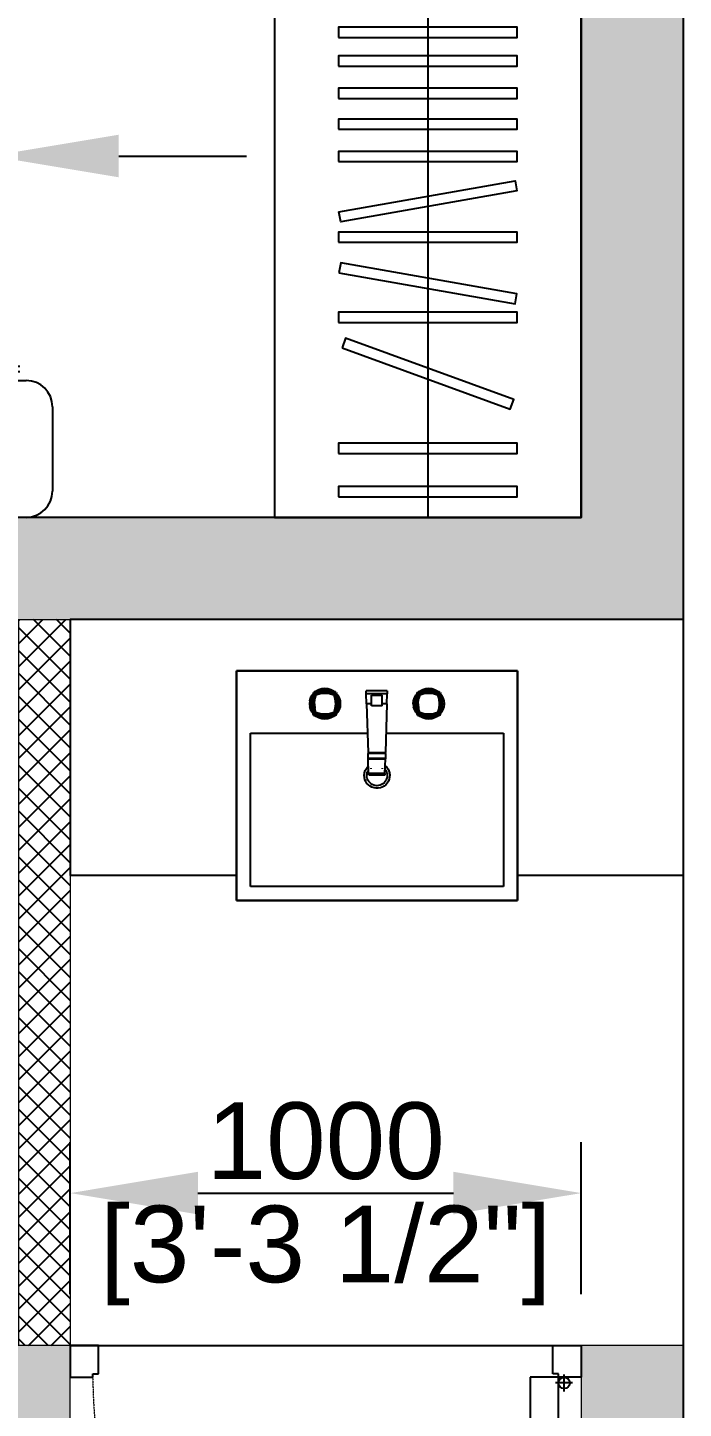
# Model space of a CAD drawing. Header units: millimetres. Extents: x 94643 to 134206, y 115494 to 180803.
# Drawn here: x 118967 to 120250, y 126954 to 129656 of the extents above; entities that cross this region are included whole.
import ezdxf
from ezdxf.enums import TextEntityAlignment as Align

# ---------------------------------------------------------------- set-up
doc = ezdxf.new("R2010")
doc.units = ezdxf.units.MM
doc.linetypes.add('3BHK  WEST_UN-2$0$DASHED', pattern=[0.75, 0.5, -0.25])
for name, color, linetype in [('A-AC', 252, 'Continuous'), ('A-Dimensions', 4, 'Continuous'), ('A-Door', 11, 'Continuous'), ('A-Door Line', 8, 'Continuous'), ('A-Fixture', 8, 'Continuous'), ('A-Furniture', 8, 'Continuous'), ('A-GBR-Wardrobe', 253, 'Continuous'), ('A-Handwash', 252, 'Continuous'), ('A-Handwash Platform', 253, 'Continuous'), ('A-Hatch', 252, 'Continuous'), ('A-Room Boundary', 44, 'Continuous')]:
    doc.layers.add(name, color=color, linetype=linetype)
doc.layers.add('A-Wall', color=240, linetype='Continuous', lineweight=35)
doc.styles.add('3BHK  WEST_UN-2$0$AMISH', font='arial.ttf')
doc.styles.add('S', font='arial.ttf', dxfattribs={"height": 150})
doc.dimstyles.new('DIMSMALL', dxfattribs={"dimtxt": 150, "dimasz": 250, "dimexe": 100, "dimexo": 100, "dimgap": 25, "dimtad": 1, "dimdec": 0, "dimzin": 0, "dimdsep": 46, "dimtxsty": 'S', "dimcen": 0, "dimdle": 100, "dimclrd": 8, "dimclre": 8, "dimclrt": 256, "dimazin": 0, "dimtfac": 1, "dimtdec": 0, "dimtix": 1, "dimtmove": 0, "dimatfit": 3, "dimldrblk": '12_DatumFilled', "dimfxl": 1, "dimtolj": 1, "dimtzin": 0, "dimlwd": -1, "dimlwe": -1, "dimarcsym": 1})

# ---------------------------------------------------------------- blocks, each defined once
blk = doc.blocks.new('*D251')
at = {"layer": 'A-Dimensions', "color": 8, "transparency": 16777216}
for p, q in [((119050.4, 127177.5), (119050.4, 127475.4)), ((120050.4, 127177.5), (120050.4, 127475.4)), ((119300.4, 127375.4), (119800.4, 127375.4))]:
    blk.add_line(p, q, dxfattribs=at)
for points in [[(119300.4, 127417.1), (119300.4, 127333.8), (119050.4, 127375.4)], [(119800.4, 127417.1), (119800.4, 127333.8), (120050.4, 127375.4)]]:
    blk.add_solid(points, dxfattribs=at)
at = {"layer": 'Defpoints', "color": 0, "transparency": 16777216}
for p in [(120050.4, 127375.4), (119050.4, 127077.5), (120050.4, 127077.5)]:
    blk.add_point(p, dxfattribs=at)
at = {"layer": 'A-Dimensions', "lineweight": 30, "transparency": 16777216, "char_height": 150, "attachment_point": 5, "style": 'S'}
for s, insert in [('\\A1;1000', (119550.4, 127477)), ('\\A1;[3\'-3 1/2"]', (119550.4, 127253.3))]:
    blk.add_mtext(s, dxfattribs=dict(at, insert=insert))
blk = doc.blocks.new('12_DatumFilled')
at = {"color": 8, "linetype": 'ByBlock'}
blk.add_solid([(0, 0.577), (-1, 0), (0, -0.577)], dxfattribs=at)
blk = doc.blocks.new('*D252')
at = {"layer": 'A-Dimensions', "color": 8, "transparency": 16777216}
for p, q in [((118045.4, 128697.7), (118045.4, 129504.9)), ((118895.4, 128697.7), (118895.4, 129504.9)), ((117795.4, 129404.9), (117545.4, 129404.9)), ((118045.4, 129404.9), (118895.4, 129404.9)), ((119145.4, 129404.9), (119395.4, 129404.9))]:
    blk.add_line(p, q, dxfattribs=at)
for points in [[(117795.4, 129446.6), (117795.4, 129363.2), (118045.4, 129404.9)], [(119145.4, 129446.6), (119145.4, 129363.2), (118895.4, 129404.9)]]:
    blk.add_solid(points, dxfattribs=at)
at = {"layer": 'Defpoints', "color": 0, "transparency": 16777216}
for p in [(118895.4, 129404.9), (118045.4, 128597.7), (118895.4, 128597.7)]:
    blk.add_point(p, dxfattribs=at)
at = {"layer": 'A-Dimensions', "lineweight": 30, "transparency": 16777216, "char_height": 150, "attachment_point": 5, "style": 'S'}
for s, insert in [('\\A1;850', (118470.4, 129506.5)), ('\\A1;[2\'-9 1/2"]', (118470.4, 129282.8))]:
    blk.add_mtext(s, dxfattribs=dict(at, insert=insert))
blk = doc.blocks.new('3BHK  WEST_UN-2$0$WALL MOUNTED SPLIT AC')
at = {"layer": 'A-AC'}
for p, q in [((18067.15, -8077.46), (18073.71, -8077.46)), ((18065.12, -8113.34), (18065.11, -8079.5)), ((18075.75, -8079.5), (18075.75, -8113.29)), ((18064.01, -8112.84, 0), (18064, -8079.99, 0)), ((18064.41, -8112.84, 0), (18064.41, -8079.99, 0)), ((18073.72, -8115.33), (18067.16, -8115.38))]:
    blk.add_line(p, q, dxfattribs=at)
at = {"layer": 'A-AC', "elevation": 0}
for points in [[(18059.86, -8080.11, 0, 0.75, 0), (18061.51, -8081.22, 0.75, 0.75, 0)], [(18058.43, -8086.05, 0, 0.75, 0), (18061.52, -8086.05, 0.75, 0.75, 0)], [(18058.44, -8089.99, 0, 0.75, 0), (18061.52, -8089.99, 0.75, 0.75, 0)], [(18058.44, -8093.93, 0, 0.75, 0), (18061.52, -8093.93, 0.75, 0.75, 0)], [(18058.44, -8097.86, 0, 0.75, 0), (18061.52, -8097.86, 0.75, 0.75, 0)], [(18058.44, -8101.8, 0, 0.75, 0), (18061.52, -8101.8, 0.75, 0.75, 0)], [(18058.44, -8105.74, 0, 0.75, 0), (18061.52, -8105.74, 0.75, 0.75, 0)], [(18059.87, -8112.95, 0, 0.75, 0), (18061.51, -8110.65, 0.75, 0.75, 0)]]:
    blk.add_lwpolyline(points, format="xyseb", dxfattribs=at)
at = {"layer": 'A-AC', "const_width": 0.3, "elevation": 0}
for points in [[(18061.51, -8081.22, 0.246742), (18063.87, -8081.49, -4.761831)], [(18061.51, -8110.65, -0.246742), (18063.87, -8110.38, 4.761831)]]:
    blk.add_lwpolyline(points, format="xyb", dxfattribs=at)
for points in [[(18061.52, -8086.05), (18063.17, -8086.05)], [(18061.52, -8089.99), (18063.17, -8089.99)], [(18061.52, -8093.93), (18063.17, -8093.93)], [(18061.52, -8097.86), (18063.17, -8097.86)], [(18061.52, -8101.8), (18063.17, -8101.8)], [(18061.52, -8105.74), (18063.17, -8105.74)]]:
    blk.add_lwpolyline(points, dxfattribs=at)
at = {"layer": 'A-AC'}
for centre, start, end in [((18067.15, -8079.5), 90.0082, 180.0082), ((18073.71, -8079.5), 0.0078, 90.0078), ((18067.16, -8113.34), 180.0082, 270.0082), ((18073.71, -8113.29), 270.0078, 0.0078)]:
    blk.add_arc(centre, 2.04, start, end, dxfattribs=at)
at = {"layer": 'A-AC', "style": '3BHK  WEST_UN-2$0$AMISH'}
blk.add_attdef('IDU', text='', height=2.4, rotation=90.0082, dxfattribs=at).set_placement((18070, -8096.33, 0), align=Align.MIDDLE_CENTER)
blk = doc.blocks.new('3.5BHK WEST-UN-6$0$kajmk')
at = {"layer": 'A-GBR-Wardrobe', "linetype": 'Continuous'}
for points in [[(100304.9, -95168.5), (100304.9, -95768.5), (102484.9, -95768.5), (102484.9, -95168.5)], [(100345.3, -95293.5), (100345.3, -95643.5), (100365.3, -95643.5), (100365.3, -95293.5)], [(100429.9, -95293.5), (100429.9, -95643.5), (100449.9, -95643.5), (100449.9, -95293.5)], [(100686.2, -95293.5), (100686.2, -95643.5), (100706.2, -95643.5), (100706.2, -95293.5)], [(100783.5, -95294.4), (100722.8, -95639.1), (100742.4, -95642.6), (100803.2, -95297.9)], [(100843.3, -95293.5), (100843.3, -95643.5), (100863.3, -95643.5), (100863.3, -95293.5)], [(100903, -95294.4), (100963.8, -95639.1), (100944.1, -95642.6), (100883.3, -95297.9)], [(101001.2, -95293.5), (101001.2, -95643.5), (101021.2, -95643.5), (101021.2, -95293.5)], [(101064.5, -95293.5), (101064.5, -95643.5), (101084.5, -95643.5), (101084.5, -95293.5)], [(101124.7, -95293.5), (101124.7, -95643.5), (101144.7, -95643.5), (101144.7, -95293.5)], [(101188.2, -95293.5), (101188.2, -95643.5), (101208.2, -95643.5), (101208.2, -95293.5)], [(101244.1, -95293.5), (101244.1, -95643.5), (101264.1, -95643.5), (101264.1, -95293.5)], [(101328.6, -95293.5), (101328.6, -95643.5), (101348.6, -95643.5), (101348.6, -95293.5)], [(101585, -95293.5), (101585, -95643.5), (101605, -95643.5), (101605, -95293.5)], [(101682.3, -95294.4), (101621.5, -95639.1), (101641.2, -95642.6), (101702, -95297.9)], [(101742.1, -95293.5), (101742.1, -95643.5), (101762.1, -95643.5), (101762.1, -95293.5)], [(101801.8, -95294.4), (101862.6, -95639.1), (101842.9, -95642.6), (101782.1, -95297.9)], [(101900, -95293.5), (101900, -95643.5), (101920, -95643.5), (101920, -95293.5)], [(102266.1, -95293.5), (102266.1, -95643.5), (102286.1, -95643.5), (102286.1, -95293.5)], [(102363.4, -95294.4), (102302.6, -95639.1), (102322.3, -95642.6), (102383.1, -95297.9)], [(102423.2, -95293.5), (102423.2, -95643.5), (102443.2, -95643.5), (102443.2, -95293.5)], [(100636.7, -95300.6), (100517, -95629.5), (100535.8, -95636.4), (100655.5, -95307.5)], [(101535.5, -95300.6), (101415.8, -95629.5), (101434.6, -95636.4), (101554.3, -95307.5)], [(102090, -95300.6), (101970.3, -95629.5), (101989.1, -95636.4), (102108.8, -95307.5)], [(102194.7, -95300.6), (102075, -95629.5), (102093.8, -95636.4), (102213.5, -95307.5)]]:
    blk.add_lwpolyline(points, close=True, dxfattribs=at)
blk.add_lwpolyline([(102484.9, -95468.5), (100304.9, -95468.5)], dxfattribs=at)
blk = doc.blocks.new('A$Ccfbdbe87')
at = {"layer": 'A-Door'}
for p, q in [((99.9, 973.1), (44.4, 973.1)), ((44.4, 973.1), (44.4, 62.5)), ((99.9, 62.5), (99.9, 973.1)), ((5.6, 895.4), (44.4, 895.4)), ((5.6, 895.4), (5.6, 806.5)), ((16.7, 806.5), (24.9, 895.4)), ((138.8, 895.4), (99.9, 895.4)), ((127.7, 806.5), (119.5, 895.4)), ((138.8, 895.4), (138.8, 806.5)), ((23.3, 878.7), (44.4, 878.7)), ((121, 878.7), (99.9, 878.7)), ((99.9, 862), (44.4, 862)), ((5.6, 806.5), (16.7, 806.5)), ((138.8, 806.5), (127.7, 806.5)), ((99.9, 173.5), (44.4, 173.5)), ((33.3, 90.2), (33.3, 56.9)), ((0, 0), (0, 62.5)), ((0, 62.5), (44.4, 62.5)), ((16.7, 73.6), (50, 73.6)), ((44.4, 62.5), (99.9, 62.5)), ((44.4, 62.5), (44.4, 55.5)), ((44.4, 55.5), (55.5, 55.5)), ((55.5, 55.5), (55.5, 0)), ((99.9, 62.5), (99.9, 62.5)), ((944.5, 55.5), (944.5, 0)), ((955.6, 55.5), (944.5, 55.5)), ((1000, 62.5), (955.6, 62.5)), ((955.6, 62.5), (955.6, 55.5)), ((1000, 0), (1000, 62.5)), ((55.5, 0), (0, 0)), ((944.5, 0), (1000, 0))]:
    blk.add_line(p, q, dxfattribs=at)
blk.add_circle((33.3, 73.6), 11.1, dxfattribs=at)
at = {"layer": 'A-Door', "linetype": '3BHK  WEST_UN-2$0$DASHED', "lineweight": 0}
blk.add_arc((41.8, 61.2), 913.8, 0.0822, 86.3506, dxfattribs=at)
blk = doc.blocks.new('A$Cf00fcc3f')
at = {"layer": 'A-Fixture'}
for p, q in [((0, 0), (0, -450)), ((550, 0), (0, 0)), ((0, -450), (0, 0)), ((0, 0), (550, 0)), ((550, -450), (550, 0)), ((550, 0), (550, -450)), ((145.9, -53), (144.2, -58.7)), ((148.7, -47.8), (145.9, -53)), ((147.8, -54.3), (150.8, -44.3)), ((150.3, -45.9), (148.7, -47.8)), ((150.3, -55.2), (152.9, -46.2)), ((151.6, -42.4), (150.8, -44.3)), ((150.8, -44.3), (152.9, -46.2)), ((151.6, -42.4), (153.6, -41.5)), ((153.7, -44.5), (151.6, -42.4)), ((155.2, -46), (152.5, -55)), ((155.2, -46), (152.5, -55)), ((153.7, -44.5), (152.9, -46.2)), ((153.6, -41.5), (163.5, -38.6)), ((155.5, -43.7), (153.6, -41.5)), ((155.5, -43.7), (153.7, -44.5)), ((156.4, -47.2), (154.1, -55.3)), ((157.1, -39.5), (155.1, -41.1)), ((164.2, -43.3), (155.2, -46)), ((155.5, -43.7), (164.5, -41)), ((164.5, -44.9), (156.4, -47.2)), ((162.3, -36.7), (157.1, -39.5)), ((167.9, -35), (162.3, -36.7)), ((163.5, -38.6), (173.8, -37.6)), ((163.5, -38.6), (164.5, -41)), ((173.8, -42.3), (164.2, -43.3)), ((173.8, -42.3), (164.2, -43.3)), ((164.5, -41), (173.8, -40.1)), ((173.8, -43.9), (164.5, -44.9)), ((173.8, -34.4), (167.9, -35)), ((179.7, -35), (173.8, -34.4)), ((179.7, -35), (173.8, -34.4)), ((173.8, -37.6), (184.1, -38.6)), ((173.8, -37.6), (173.8, -40.1)), ((173.8, -40.1), (183.2, -41)), ((183.4, -43.3), (173.8, -42.3)), ((183.1, -44.9), (173.8, -43.9)), ((185.4, -36.7), (179.7, -35)), ((185.4, -36.7), (179.7, -35)), ((191.2, -47.2), (183.1, -44.9)), ((184.1, -38.6), (183.2, -41)), ((183.2, -41), (192.2, -43.7)), ((183.4, -43.3), (192.4, -46)), ((192.4, -46), (183.4, -43.3)), ((184.1, -38.6), (194.1, -41.5)), ((190.6, -39.5), (185.4, -36.7)), ((190.6, -39.5), (185.4, -36.7)), ((192.5, -41.1), (190.6, -39.5)), ((192.5, -41.1), (190.6, -39.5)), ((191.2, -47.2), (193.5, -55.3)), ((192.2, -43.7), (194.1, -41.5)), ((192.2, -43.7), (193.9, -44.5)), ((192.4, -46), (195.1, -55)), ((193.9, -44.5), (196, -42.4)), ((193.9, -44.5), (194.7, -46.2)), ((194.1, -41.5), (196, -42.4)), ((196.9, -44.3), (194.7, -46.2)), ((194.7, -46.2), (197.4, -55.2)), ((196, -42.4), (196.9, -44.3)), ((196.9, -44.3), (199.8, -54.3)), ((198.9, -47.8), (197.3, -45.9)), ((198.9, -47.8), (197.3, -45.9)), ((201.7, -53), (198.9, -47.8)), ((201.7, -53), (198.9, -47.8)), ((203.4, -58.7), (201.7, -53)), ((203.4, -58.7), (201.7, -53)), ((254.8, -39.2), (296, -39.2)), ((254.8, -39.2), (255, -45.5)), ((255.5, -64.6), (255, -45.5)), ((255, -45.5), (295.9, -45.5)), ((265.1, -68.5), (265.1, -47.9)), ((285.7, -47.9), (265.1, -47.9)), ((285.7, -68.5), (285.7, -47.9)), ((295.3, -64.6), (295.9, -45.5)), ((295.9, -45.5), (296, -39.2)), ((349.1, -53), (347.4, -58.7)), ((351.9, -47.8), (349.1, -53)), ((351, -54.3), (354, -44.3)), ((353.5, -45.9), (351.9, -47.8)), ((353.5, -55.2), (356.1, -46.2)), ((354.8, -42.4), (354, -44.3)), ((354, -44.3), (356.1, -46.2)), ((354.8, -42.4), (356.8, -41.5)), ((356.9, -44.5), (354.8, -42.4)), ((358.4, -46), (355.7, -55)), ((358.4, -46), (355.7, -55)), ((356.9, -44.5), (356.1, -46.2)), ((356.8, -41.5), (366.7, -38.6)), ((358.7, -43.7), (356.8, -41.5)), ((358.7, -43.7), (356.9, -44.5)), ((359.6, -47.2), (357.3, -55.3)), ((360.3, -39.5), (358.3, -41.1)), ((367.4, -43.3), (358.4, -46)), ((358.7, -43.7), (367.7, -41)), ((367.7, -44.9), (359.6, -47.2)), ((365.5, -36.7), (360.3, -39.5)), ((371.1, -35), (365.5, -36.7)), ((366.7, -38.6), (377, -37.6)), ((366.7, -38.6), (367.7, -41)), ((377, -42.3), (367.4, -43.3)), ((377, -42.3), (367.4, -43.3)), ((367.7, -41), (377, -40.1)), ((377, -43.9), (367.7, -44.9)), ((377, -34.4), (371.1, -35)), ((382.9, -35), (377, -34.4)), ((382.9, -35), (377, -34.4)), ((377, -37.6), (387.3, -38.6)), ((377, -37.6), (377, -40.1)), ((377, -40.1), (386.4, -41)), ((386.6, -43.3), (377, -42.3)), ((386.3, -44.9), (377, -43.9)), ((388.6, -36.7), (382.9, -35)), ((388.6, -36.7), (382.9, -35)), ((394.4, -47.2), (386.3, -44.9)), ((387.3, -38.6), (386.4, -41)), ((386.4, -41), (395.4, -43.7)), ((386.6, -43.3), (395.6, -46)), ((395.6, -46), (386.6, -43.3)), ((387.3, -38.6), (397.3, -41.5)), ((393.8, -39.5), (388.6, -36.7)), ((393.8, -39.5), (388.6, -36.7)), ((395.7, -41.1), (393.8, -39.5)), ((395.7, -41.1), (393.8, -39.5)), ((394.4, -47.2), (396.7, -55.3)), ((395.4, -43.7), (397.3, -41.5)), ((395.4, -43.7), (397.1, -44.5)), ((395.6, -46), (398.3, -55)), ((397.1, -44.5), (399.2, -42.4)), ((397.1, -44.5), (397.9, -46.2)), ((397.3, -41.5), (399.2, -42.4)), ((400.1, -44.3), (397.9, -46.2)), ((397.9, -46.2), (400.6, -55.2)), ((399.2, -42.4), (400.1, -44.3)), ((400.1, -44.3), (403, -54.3)), ((402.1, -47.8), (400.5, -45.9)), ((402.1, -47.8), (400.5, -45.9)), ((404.9, -53), (402.1, -47.8)), ((404.9, -53), (402.1, -47.8)), ((406.6, -58.7), (404.9, -53)), ((406.6, -58.7), (404.9, -53)), ((144.2, -58.7), (143.6, -64.6)), ((143.6, -64.6), (144.2, -70.5)), ((143.6, -64.6), (144.2, -70.5)), ((144.2, -70.5), (145.9, -76.1)), ((144.2, -70.5), (145.9, -76.1)), ((145.9, -76.1), (148.7, -81.3)), ((145.9, -76.1), (148.7, -81.3)), ((146.8, -64.6), (147.8, -54.3)), ((147.8, -74.9), (146.8, -64.6)), ((149.4, -64.6), (146.8, -64.6)), ((147.8, -54.3), (150.3, -55.2)), ((147.8, -74.9), (150.3, -73.9)), ((150.8, -84.8), (147.8, -74.9)), ((149.4, -64.6), (150.3, -55.2)), ((150.3, -73.9), (149.4, -64.6)), ((152.9, -82.9), (150.3, -73.9)), ((152.5, -55), (151.6, -64.6)), ((151.6, -64.6), (152.5, -74.2)), ((151.6, -64.6), (152.5, -74.2)), ((152.5, -74.2), (155.2, -83.2)), ((152.5, -74.2), (155.2, -83.2)), ((154.1, -55.3), (153.2, -64.6)), ((153.2, -64.6), (154.1, -73.9)), ((154.1, -73.9), (156.4, -81.9)), ((191.2, -81.9), (193.5, -73.9)), ((192.4, -83.2), (195.1, -74.2)), ((192.4, -83.2), (195.1, -74.2)), ((194.4, -64.6), (193.5, -55.3)), ((194.4, -64.6), (193.5, -73.9)), ((197.4, -73.9), (194.7, -82.9)), ((195.1, -55), (196, -64.6)), ((196, -64.6), (195.1, -74.2)), ((199.8, -74.9), (196.9, -84.8)), ((199.8, -54.3), (197.4, -55.2)), ((197.4, -55.2), (198.3, -64.6)), ((198.3, -64.6), (197.4, -73.9)), ((199.8, -74.9), (197.4, -73.9)), ((198.3, -64.6), (200.8, -64.6)), ((198.9, -81.3), (201.7, -76.1)), ((198.9, -81.3), (201.7, -76.1)), ((199.8, -54.3), (200.8, -64.6)), ((200.8, -64.6), (199.8, -74.9)), ((201.7, -76.1), (203.4, -70.5)), ((201.7, -76.1), (203.4, -70.5)), ((203.4, -58.7), (204, -64.6)), ((204, -64.6), (203.4, -58.7)), ((204, -64.6), (203.4, -70.5)), ((204, -64.6), (203.4, -70.5)), ((255.5, -64.6), (258.3, -160.2)), ((255.5, -64.6), (265.1, -64.6)), ((265.1, -68.5), (285.7, -68.5)), ((285.7, -64.6), (295.3, -64.6)), ((295.3, -64.6), (292.6, -160.2)), ((347.4, -58.7), (346.8, -64.6)), ((346.8, -64.6), (347.4, -70.5)), ((346.8, -64.6), (347.4, -70.5)), ((347.4, -70.5), (349.1, -76.1)), ((347.4, -70.5), (349.1, -76.1)), ((349.1, -76.1), (351.9, -81.3)), ((349.1, -76.1), (351.9, -81.3)), ((350, -64.6), (351, -54.3)), ((351, -74.9), (350, -64.6)), ((352.6, -64.6), (350, -64.6)), ((351, -54.3), (353.5, -55.2)), ((351, -74.9), (353.5, -73.9)), ((354, -84.8), (351, -74.9)), ((352.6, -64.6), (353.5, -55.2)), ((353.5, -73.9), (352.6, -64.6)), ((356.1, -82.9), (353.5, -73.9)), ((355.7, -55), (354.8, -64.6)), ((354.8, -64.6), (355.7, -74.2)), ((354.8, -64.6), (355.7, -74.2)), ((355.7, -74.2), (358.4, -83.2)), ((355.7, -74.2), (358.4, -83.2)), ((357.3, -55.3), (356.4, -64.6)), ((356.4, -64.6), (357.3, -73.9)), ((357.3, -73.9), (359.6, -81.9)), ((394.4, -81.9), (396.7, -73.9)), ((395.6, -83.2), (398.3, -74.2)), ((395.6, -83.2), (398.3, -74.2)), ((397.6, -64.6), (396.7, -55.3)), ((397.6, -64.6), (396.7, -73.9)), ((400.6, -73.9), (397.9, -82.9)), ((398.3, -55), (399.2, -64.6)), ((399.2, -64.6), (398.3, -74.2)), ((403, -74.9), (400.1, -84.8)), ((403, -54.3), (400.6, -55.2)), ((400.6, -55.2), (401.5, -64.6)), ((401.5, -64.6), (400.6, -73.9)), ((403, -74.9), (400.6, -73.9)), ((401.5, -64.6), (404, -64.6)), ((402.1, -81.3), (404.9, -76.1)), ((402.1, -81.3), (404.9, -76.1)), ((403, -54.3), (404, -64.6)), ((404, -64.6), (403, -74.9)), ((404.9, -76.1), (406.6, -70.5)), ((404.9, -76.1), (406.6, -70.5)), ((406.6, -58.7), (407.2, -64.6)), ((406.6, -58.7), (407.2, -64.6)), ((407.2, -64.6), (406.6, -70.5)), ((407.2, -64.6), (406.6, -70.5)), ((148.7, -81.3), (150.3, -83.2)), ((148.7, -81.3), (150.3, -83.2)), ((150.8, -84.8), (152.9, -82.9)), ((151.6, -86.8), (150.8, -84.8)), ((151.6, -86.8), (153.7, -84.7)), ((151.6, -86.8), (153.6, -87.6)), ((152.9, -82.9), (153.7, -84.7)), ((155.5, -85.5), (153.6, -87.6)), ((163.5, -90.6), (153.6, -87.6)), ((153.7, -84.7), (155.5, -85.5)), ((155.1, -88.1), (157.1, -89.7)), ((155.1, -88.1), (157.1, -89.7)), ((155.2, -83.2), (164.2, -85.9)), ((155.2, -83.2), (164.2, -85.9)), ((164.5, -88.1), (155.5, -85.5)), ((156.4, -81.9), (164.5, -84.3)), ((157.1, -89.7), (162.3, -92.4)), ((157.1, -89.7), (162.3, -92.4)), ((162.3, -92.4), (167.9, -94.2)), ((162.3, -92.4), (167.9, -94.2)), ((163.5, -90.6), (164.5, -88.1)), ((173.8, -91.6), (163.5, -90.6)), ((164.2, -85.9), (173.8, -86.8)), ((164.2, -85.9), (173.8, -86.8)), ((164.5, -84.3), (173.8, -85.2)), ((173.8, -89), (164.5, -88.1)), ((167.9, -94.2), (173.8, -94.7)), ((167.9, -94.2), (173.8, -94.7)), ((173.8, -85.2), (183.1, -84.3)), ((173.8, -86.8), (183.4, -85.9)), ((173.8, -86.8), (183.4, -85.9)), ((183.2, -88.1), (173.8, -89)), ((173.8, -91.6), (173.8, -89)), ((184.1, -90.6), (173.8, -91.6)), ((173.8, -94.7), (179.7, -94.2)), ((173.8, -94.7), (179.7, -94.2)), ((179.7, -94.2), (185.4, -92.4)), ((179.7, -94.2), (185.4, -92.4)), ((183.1, -84.3), (191.2, -81.9)), ((192.2, -85.5), (183.2, -88.1)), ((184.1, -90.6), (183.2, -88.1)), ((183.4, -85.9), (192.4, -83.2)), ((183.4, -85.9), (192.4, -83.2)), ((194.1, -87.6), (184.1, -90.6)), ((185.4, -92.4), (190.6, -89.7)), ((185.4, -92.4), (190.6, -89.7)), ((190.6, -89.7), (192.5, -88.1)), ((190.6, -89.7), (192.5, -88.1)), ((192.2, -85.5), (193.9, -84.7)), ((192.2, -85.5), (194.1, -87.6)), ((193.9, -84.7), (194.7, -82.9)), ((193.9, -84.7), (196, -86.8)), ((196, -86.8), (194.1, -87.6)), ((196.9, -84.8), (194.7, -82.9)), ((196, -86.8), (196.9, -84.8)), ((197.3, -83.2), (198.9, -81.3)), ((197.3, -83.2), (198.9, -81.3)), ((351.9, -81.3), (353.5, -83.2)), ((351.9, -81.3), (353.5, -83.2)), ((354, -84.8), (356.1, -82.9)), ((354.8, -86.8), (354, -84.8)), ((354.8, -86.8), (356.9, -84.7)), ((354.8, -86.8), (356.8, -87.6)), ((356.1, -82.9), (356.9, -84.7)), ((358.7, -85.5), (356.8, -87.6)), ((366.7, -90.6), (356.8, -87.6)), ((356.9, -84.7), (358.7, -85.5)), ((358.3, -88.1), (360.3, -89.7)), ((358.3, -88.1), (360.3, -89.7)), ((358.4, -83.2), (367.4, -85.9)), ((358.4, -83.2), (367.4, -85.9)), ((367.7, -88.1), (358.7, -85.5)), ((359.6, -81.9), (367.7, -84.3)), ((360.3, -89.7), (365.5, -92.4)), ((360.3, -89.7), (365.5, -92.4)), ((365.5, -92.4), (371.1, -94.2)), ((365.5, -92.4), (371.1, -94.2)), ((366.7, -90.6), (367.7, -88.1)), ((377, -91.6), (366.7, -90.6)), ((367.4, -85.9), (377, -86.8)), ((367.4, -85.9), (377, -86.8)), ((367.7, -84.3), (377, -85.2)), ((377, -89), (367.7, -88.1)), ((371.1, -94.2), (377, -94.7)), ((371.1, -94.2), (377, -94.7)), ((377, -85.2), (386.3, -84.3)), ((377, -86.8), (386.6, -85.9)), ((377, -86.8), (386.6, -85.9)), ((386.4, -88.1), (377, -89)), ((377, -91.6), (377, -89)), ((387.3, -90.6), (377, -91.6)), ((377, -94.7), (382.9, -94.2)), ((377, -94.7), (382.9, -94.2)), ((382.9, -94.2), (388.6, -92.4)), ((382.9, -94.2), (388.6, -92.4)), ((386.3, -84.3), (394.4, -81.9)), ((395.4, -85.5), (386.4, -88.1)), ((387.3, -90.6), (386.4, -88.1)), ((386.6, -85.9), (395.6, -83.2)), ((386.6, -85.9), (395.6, -83.2)), ((397.3, -87.6), (387.3, -90.6)), ((388.6, -92.4), (393.8, -89.7)), ((388.6, -92.4), (393.8, -89.7)), ((393.8, -89.7), (395.7, -88.1)), ((393.8, -89.7), (395.7, -88.1)), ((395.4, -85.5), (397.1, -84.7)), ((395.4, -85.5), (397.3, -87.6)), ((397.1, -84.7), (397.9, -82.9)), ((397.1, -84.7), (399.2, -86.8)), ((399.2, -86.8), (397.3, -87.6)), ((400.1, -84.8), (397.9, -82.9)), ((399.2, -86.8), (400.1, -84.8)), ((400.5, -83.2), (402.1, -81.3)), ((400.5, -83.2), (402.1, -81.3)), ((257.2, -122), (27.5, -122)), ((27.5, -122), (27.5, -422)), ((522.5, -122), (293.7, -122)), ((522.5, -422), (522.5, -122)), ((258.3, -162.3), (258.3, -160.2)), ((292.6, -160.2), (258.3, -160.2)), ((292.6, -160.2), (292.5, -162.3)), ((258.3, -162.3), (258.6, -171.8)), ((258.3, -162.3), (292.5, -162.3)), ((258.6, -171.8), (258.6, -172.7)), ((258.6, -171.8), (292.2, -171.8)), ((259.4, -201.1), (258.6, -172.7)), ((292.2, -172.7), (258.6, -172.7)), ((291.4, -201.1), (292.2, -172.7)), ((292.2, -171.8), (292.5, -162.3)), ((292.2, -171.8), (292.2, -172.7)), ((259.4, -201.1), (259.5, -204.3)), ((259.4, -201.1), (291.4, -201.1)), ((259.5, -204.3), (291.3, -204.3)), ((264.3, -192.3), (264.3, -190.8)), ((286.5, -192.3), (286.5, -190.8)), ((291.3, -204.3), (291.4, -201.1)), ((27.5, -422), (522.5, -422)), ((0, -450), (550, -450)), ((550, -450), (0, -450))]:
    blk.add_line(p, q, dxfattribs=at)
for radius, start, end in [(25, 130.6704, 0), (25, 0, 45), (20, 145.6811, 0), (20, 0, 24.0891)]:
    blk.add_arc((275, -205), radius, start, end, dxfattribs=at)
blk = doc.blocks.new('Unit-6')
at = {"layer": 'A-Hatch', "linetype": 'Continuous'}
h = blk.add_hatch(color=256, dxfattribs=at)
h.dxf.hatch_style = 1
h.paths.add_polyline_path([(-12775, 13069.9), (-12775, 11920), (-12525, 11920), (-12525, 12819.9), (-7825, 12819.9), (-7825, 13069.9)])
h.paths.add_polyline_path([(-7825, 9159.9), (-7825, 8959.9), (-12525, 8959.9), (-12525, 8109.9), (-12775, 8109.9), (-12775, 10120), (-12525, 10120), (-12525, 9159.9)])
h.paths.add_polyline_path([(-5007, 13069.9), (-752.8, 13070), (-752.8, 12819.9), (-5007, 12819.9)])
h.paths.add_polyline_path([(-4805.5, 9159.9), (-4805.5, 8959.9), (-6625, 8959.9), (-6625, 12819.9), (-6625, 13069.9), (-6425, 13069.9), (-6425, 12819.9), (-6425, 9159.9)])
h.paths.add_polyline_path([(-2885, 8959.9), (-3805, 8959.9), (-3805, 9159.9), (-250, 9159.9), (-250, 9810), (0, 9810), (0, 8909.9), (-2635.5, 8909.9), (-2885, 8909.9)])
h.paths.add_polyline_path([(-2885, 5459.9), (-2885, 5209.9), (-250, 5209.9), (-250, 1925), (-895, 1925), (-895, 1825), (-250, 1825), (-250, 0), (0, 0), (0, 5459.9)])
h.paths.add_polyline_path([(-4475, 250), (-4475, 3240), (-6370, 3240), (-6370, 2990), (-4725.5, 2990), (-4725.5, 250), (-5460, 250), (-5460, 0), (-3975, 0), (-3975, 250)])
h.paths.add_polyline_path([(-7825, 1855), (-7825, 4109.8), (-8025, 4109.8), (-8025.1, 1855)])
h.paths.add_polyline_path([(-9025, 4109.8), (-12775, 4109.8), (-12775, 0), (-11921.6, 0), (-11921.6, 250), (-12525, 250), (-12525, 3909.8), (-9025, 3910)])
h.paths.add_polyline_path([(-10030, 5730), (-10030, 5530), (-11615, 5530), (-12775, 5530), (-12775, 6609.9), (-12525, 6609.9), (-12525, 5730)])
h.paths.add_polyline_path([(-9180, 5530), (-7825, 5530), (-7825, 7959.9), (-8025, 7959.9), (-8025, 5730), (-9180, 5730)])
h.paths.add_polyline_path([(-8701.6, 248.2), (-11171.6, 250), (-11171.6, 0), (-8701.6, 0)])
h.paths.add_polyline_path([(-6210, 250), (-6210, 0), (-7951.6, 0), (-7951.6, 250)])
h = blk.add_hatch(dxfattribs=at)
h.set_pattern_fill('ANSI37', color=256, scale=10)
h.set_pattern_definition([(45, (-12774.998, 13069.927), (-22.45064, 22.45064), []), (135, (-12774.998, 13069.927), (-22.45064, -22.45064), [])])
h.paths.add_polyline_path([(-4805.5, 10910.6), (-4905.5, 10910.6), (-4905.5, 12819.9), (-4805.5, 12819.9)])
h.paths.add_polyline_path([(-5055, 12040.6), (-4905.5, 12040.6), (-4905.5, 11839.9), (-5055, 11839.9)])
h.paths.add_polyline_path([(-5805, 11839.9), (-6425, 11839.9), (-6425, 12040.6), (-5805.2, 12040.6)])
h.paths.add_polyline_path([(-4805.5, 9159.9), (-4905.5, 9159.9), (-4905.5, 10059.9), (-4805.5, 10059.9)])
h.paths.add_polyline_path([(-2635, 5459.9), (-2635, 5910), (-2885, 5910), (-2885, 5459.9)])
h.paths.add_polyline_path([(-1885.4, 5859.9), (-1885.4, 5459.9), (-1785.4, 5459.9), (-1785.4, 5859.9)])
h.paths.add_polyline_path([(-9125.5, 5530), (-9025, 5530), (-9025, 4109.8), (-9125.5, 4109.8)])
h.paths.add_polyline_path([(-11665, 4109.8), (-11665, 4780), (-11865, 4780), (-11865, 4109.8)])
h.paths.add_polyline_path([(-7825, 2450), (-6370, 2450), (-6370, 1855), (-6270, 1855), (-6270, 2990), (-6370, 2990), (-6370, 2550), (-7825, 2550)])
h.paths.add_polyline_path([(-6370, 250), (-6370, 1005), (-6270, 1005), (-6270, 250)])
h.paths.add_polyline_path([(-2975, 1925), (-2975, 1825), (-1895, 1825), (-1895, 1925)])
h.paths.add_polyline_path([(-4475, 1825), (-3975, 1825), (-3975, 1925), (-4475, 1925)])
at = {"layer": 'A-Door Line', "linetype": 'Continuous'}
blk.add_lwpolyline([(-9025, 4109.8), (-8025, 4109.8)], dxfattribs=at)
at = {"layer": 'A-Handwash Platform', "linetype": 'Continuous'}
blk.add_lwpolyline([(-8149.6, 5030), (-7825, 5030), (-7825, 5530), (-9025, 5530), (-9025, 5030), (-8699.6, 5030)], dxfattribs=at)
at = {"layer": 'A-Room Boundary', "linetype": 'Continuous'}
for points in [[(-12525, 8959.9), (-8025, 8959.9), (-8025, 5730), (-12525, 5730)], [(-7825, 8959.9), (-2885, 8959.9), (-2885, 3240), (-7825, 3240)]]:
    blk.add_lwpolyline(points, close=True, dxfattribs=at)
at = {"layer": 'A-Wall', "lineweight": 0}
for points in [[(-9180, 5530), (-7825, 5530), (-7825, 7959.9), (-8025, 7959.9), (-8025, 5730), (-9180, 5730)], [(-9125.5, 5530), (-9025, 5530), (-9025, 4109.8), (-9125.5, 4109.8)], [(-9025, 4109.8), (-12775, 4109.8), (-12775, 0), (-11921.6, 0), (-11921.6, 250), (-12525, 250), (-12525, 3909.8), (-9025, 3910)], [(-7825, 1855), (-7825, 4109.8), (-8025, 4109.8), (-8025.1, 1855)]]:
    blk.add_lwpolyline(points, close=True, dxfattribs=at)
at = {"layer": 'A-AC', "color": 2}
ref = blk.add_blockref('3BHK  WEST_UN-2$0$WALL MOUNTED SPLIT AC', (194267.9, 460736.8), dxfattribs=dict(at, xscale=25.17221723757713, yscale=25.17221723757713, zscale=25.17221723757713, rotation=270))
ref.add_attrib('IDU', 'IDU', dxfattribs={"layer": 'A-Furniture', "height": 60.41, "rotation": 180.0082, "style": '3BHK  WEST_UN-2$0$AMISH'}).set_placement((-9627.6, 5886.2, 0), align=Align.MIDDLE_CENTER)
at = {"layer": 'A-Door', "linetype": 'Continuous', "rotation": 180}
blk.add_blockref('A$Ccfbdbe87', (-8025, 4109.8), dxfattribs=at)
at = {"layer": 'A-GBR-Wardrobe', "rotation": 90}
blk.add_blockref('3.5BHK WEST-UN-6$0$kajmk', (-103793.5, -94574.9), dxfattribs=at)
at = {"layer": 'A-Handwash', "linetype": 'Continuous', "xscale": -1}
blk.add_blockref('A$Cf00fcc3f', (-8149.6, 5430), dxfattribs=at)

msp = doc.modelspace()

# ---------------------------------------------------------------- dimensions: what is measured, and where the dimension line sits
at = {"layer": 'A-Dimensions', "lineweight": 30}
for base, p1, p2, picture, middle in [((118895.4, 129404.9), (118045.4, 128597.7), (118895.4, 128597.7), '*D252', (118470.4, 129404.9)), ((120050.4, 127375.4), (119050.4, 127077.5), (120050.4, 127077.5), '*D251', (119550.4, 127375.4))]:
    dim = msp.add_linear_dim(base=base, p1=p1, p2=p2, dimstyle='DIMSMALL', override={"dimpost": '\\X'}, dxfattribs=at)
    dim.commit()
    dim.dimension.update_dxf_attribs({"geometry": picture, "text_midpoint": middle})

# ---------------------------------------------------------------- next in the draw order: block references
at = {"linetype": 'Continuous'}
msp.add_blockref('Unit-6', (128075.4, 122967.7), dxfattribs=at)

doc.saveas('drawing.dxf')
